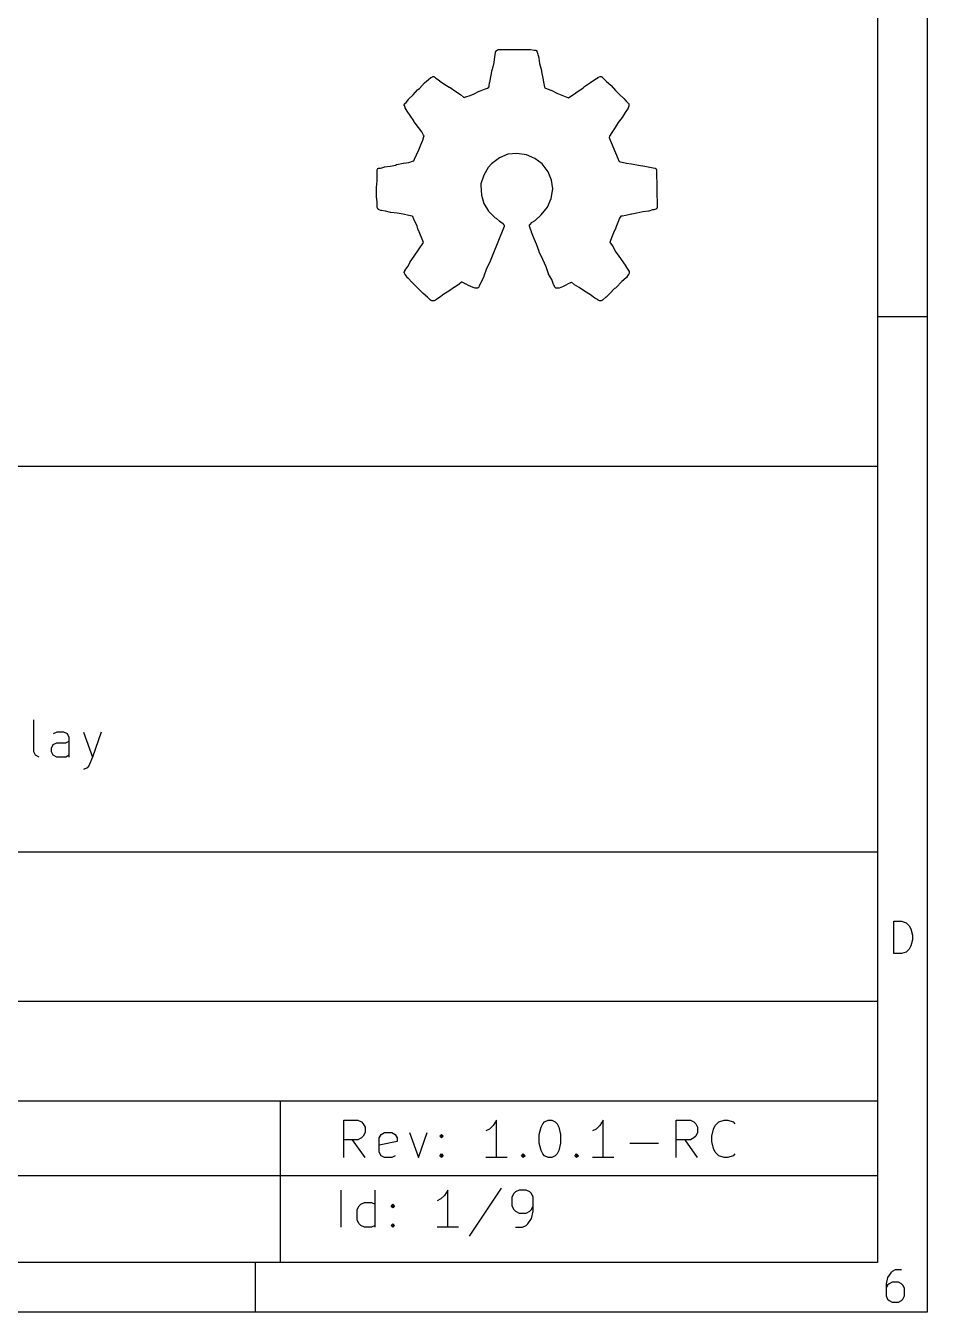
# Model space of a CAD drawing. Header units: millimetres. Extents: x 10 to 287, y -200 to -10.
# Drawn here: x 250.8 to 287, y -200 to -148.3 of the extents above; entities that cross this region are included whole.
import ezdxf

# ---------------------------------------------------------------- set-up
doc = ezdxf.new("R2010")
doc.units = ezdxf.units.MM
doc.layers.add('RED', color=14, linetype='CONTINUOUS')

msp = doc.modelspace()

# ---------------------------------------------------------------- linework, layer by layer
at = {"layer": 'RED', "linetype": 'CONTINUOUS'}
for p, q in [((287.0022, -10), (287.0022, -200.0072)), ((285.0022, -12), (285.0022, -198.0072)), ((269.622, -149.5427), (269.6474, -149.3903)), ((269.6474, -149.3903), (269.6489, -149.3846)), ((269.6489, -149.3846), (269.6491, -149.3827)), ((269.6491, -149.3827), (269.6505, -149.3788)), ((269.6505, -149.3788), (269.6514, -149.3758)), ((269.6514, -149.3758), (269.6521, -149.3745)), ((269.6521, -149.3745), (269.6544, -149.3687)), ((269.6544, -149.3687), (269.6798, -149.3179)), ((269.6798, -149.3179), (269.6813, -149.3154)), ((269.6813, -149.3154), (269.6818, -149.3142)), ((269.6818, -149.3142), (269.6832, -149.3125)), ((269.6832, -149.3125), (269.6879, -149.3053)), ((269.6879, -149.3053), (269.6948, -149.2992)), ((269.6948, -149.2992), (269.7013, -149.2918)), ((269.7013, -149.2918), (269.7087, -149.287)), ((269.7087, -149.287), (269.7102, -149.2858)), ((269.7102, -149.2858), (269.7113, -149.2854)), ((269.7113, -149.2854), (269.7139, -149.2838)), ((269.7139, -149.2838), (269.7647, -149.2584)), ((269.7647, -149.2584), (269.7787, -149.2531)), ((269.7787, -149.2531), (269.7814, -149.2529)), ((269.7814, -149.2529), (269.7839, -149.2519)), ((269.7839, -149.2519), (269.7988, -149.2504)), ((269.7988, -149.2504), (269.9258, -149.2504)), ((269.9258, -149.2504), (270.1036, -149.2504)), ((270.1036, -149.2504), (270.3576, -149.2504)), ((270.3576, -149.2504), (270.5862, -149.2504)), ((270.5862, -149.2504), (270.8402, -149.2504)), ((270.8402, -149.2504), (271.0434, -149.2504)), ((271.0434, -149.2504), (271.0494, -149.251)), ((271.0494, -149.251), (271.0559, -149.2514)), ((271.0559, -149.2514), (271.2023, -149.2758)), ((271.2023, -149.2758), (271.2466, -149.2758)), ((271.2466, -149.2758), (271.2615, -149.2773)), ((271.2615, -149.2773), (271.2639, -149.2783)), ((271.2639, -149.2783), (271.2667, -149.2785)), ((271.2667, -149.2785), (271.2773, -149.2838)), ((271.2773, -149.2838), (271.2889, -149.2886)), ((271.2889, -149.2886), (271.2908, -149.2905)), ((271.2908, -149.2905), (271.2934, -149.2918)), ((271.2934, -149.2918), (271.3018, -149.3015)), ((271.3018, -149.3015), (271.31, -149.3097)), ((271.31, -149.3097), (271.3109, -149.3121)), ((271.3109, -149.3121), (271.3128, -149.3142)), ((271.3128, -149.3142), (271.3189, -149.3279)), ((271.3189, -149.3279), (271.3443, -149.4041)), ((271.3443, -149.4041), (271.3446, -149.4057)), ((271.3446, -149.4057), (271.3453, -149.4073)), ((271.3453, -149.4073), (271.3961, -149.5851)), ((269.5484, -150.0124), (269.5964, -149.772)), ((269.5964, -149.772), (269.6215, -149.5468)), ((269.6215, -149.5468), (269.6218, -149.5451)), ((269.6218, -149.5451), (269.622, -149.5427)), ((271.3961, -149.5851), (271.3973, -149.592)), ((271.3973, -149.592), (271.3985, -149.5976)), ((271.3985, -149.5976), (271.4232, -149.8202)), ((271.4232, -149.8202), (271.4979, -150.0939)), ((266.8036, -150.5889), (266.956, -150.4618)), ((266.956, -150.4618), (266.9578, -150.4605)), ((266.9578, -150.4605), (266.9591, -150.4594)), ((266.9591, -150.4594), (267.0607, -150.3832)), ((267.0607, -150.3832), (267.0656, -150.3802)), ((267.0656, -150.3802), (267.0723, -150.376)), ((267.0723, -150.376), (267.1231, -150.3506)), ((267.1231, -150.3506), (267.1371, -150.3453)), ((267.1371, -150.3453), (267.1398, -150.3451)), ((267.1398, -150.3451), (267.1423, -150.3441)), ((267.1423, -150.3441), (267.1572, -150.3426)), ((267.1572, -150.3426), (267.1646, -150.3433)), ((267.1646, -150.3433), (267.1667, -150.3432)), ((267.1667, -150.3432), (267.1682, -150.3437)), ((267.1682, -150.3437), (267.1721, -150.3441)), ((267.1721, -150.3441), (267.1832, -150.3486)), ((267.1832, -150.3486), (267.195, -150.3526)), ((267.195, -150.3526), (267.197, -150.3543)), ((267.197, -150.3543), (267.1995, -150.3554)), ((267.1995, -150.3554), (267.2111, -150.3649)), ((267.2111, -150.3649), (267.2566, -150.4104)), ((267.2566, -150.4104), (267.4027, -150.5078)), ((269.4196, -150.5801), (269.4701, -150.3526)), ((269.4701, -150.3526), (269.5206, -150.0749)), ((269.5206, -150.0749), (269.5219, -150.0702)), ((269.5219, -150.0702), (269.5221, -150.0685)), ((269.5221, -150.0685), (269.5237, -150.064)), ((269.5237, -150.064), (269.5248, -150.0606)), ((269.5248, -150.0606), (269.5255, -150.0594)), ((269.5255, -150.0594), (269.5274, -150.0545)), ((269.5274, -150.0545), (269.5484, -150.0124)), ((271.4979, -150.0939), (271.4985, -150.0977)), ((271.4985, -150.0977), (271.4991, -150.0991)), ((271.4991, -150.0991), (271.4995, -150.1038)), ((271.4995, -150.1038), (271.5004, -150.1087)), ((271.5004, -150.1087), (271.5002, -150.1101)), ((271.5002, -150.1101), (271.5006, -150.114)), ((271.5006, -150.114), (271.5006, -150.1573)), ((271.5006, -150.1573), (271.5495, -150.4022)), ((271.5495, -150.4022), (271.5496, -150.4023)), ((271.5496, -150.4023), (271.6004, -150.6309)), ((273.4649, -150.584), (273.6407, -150.4584)), ((273.6407, -150.4584), (273.6434, -150.4568)), ((273.6434, -150.4568), (273.6458, -150.4551)), ((273.6458, -150.4551), (273.7728, -150.3789)), ((273.7728, -150.3789), (273.7735, -150.3785)), ((273.7735, -150.3785), (273.7742, -150.378)), ((273.7742, -150.378), (273.7823, -150.3743)), ((273.7823, -150.3743), (273.7863, -150.3725)), ((273.7863, -150.3725), (273.7866, -150.3724)), ((273.7866, -150.3724), (273.7879, -150.3719)), ((273.7879, -150.3719), (273.8641, -150.3465)), ((273.8641, -150.3465), (273.8715, -150.3448)), ((273.8715, -150.3448), (273.8733, -150.3441)), ((273.8733, -150.3441), (273.8758, -150.3438)), ((273.8758, -150.3438), (273.8787, -150.3432)), ((273.8787, -150.3432), (273.8807, -150.3433)), ((273.8807, -150.3433), (273.8882, -150.3426)), ((273.8882, -150.3426), (273.9031, -150.3441)), ((273.9031, -150.3441), (273.9055, -150.3451)), ((273.9055, -150.3451), (273.9083, -150.3453)), ((273.9083, -150.3453), (273.919, -150.3506)), ((273.919, -150.3506), (273.9305, -150.3554)), ((273.9305, -150.3554), (273.9336, -150.3579)), ((273.9336, -150.3579), (273.9349, -150.3586)), ((273.9349, -150.3586), (273.9361, -150.3599)), ((273.9361, -150.3599), (273.9421, -150.3649)), ((273.9421, -150.3649), (273.9929, -150.4157)), ((273.9929, -150.4157), (274.1177, -150.5405)), ((266.3396, -151.0779), (266.5156, -150.8766)), ((266.5156, -150.8766), (266.5185, -150.8738)), ((266.5185, -150.8738), (266.5192, -150.8729)), ((266.5192, -150.8729), (266.5227, -150.8699)), ((266.5227, -150.8699), (266.5266, -150.8664)), ((266.5266, -150.8664), (266.5277, -150.8658)), ((266.5277, -150.8658), (266.5307, -150.8634)), ((266.5307, -150.8634), (266.5987, -150.818)), ((266.5987, -150.818), (266.7955, -150.5967)), ((266.7955, -150.5967), (266.8008, -150.5918)), ((266.8008, -150.5918), (266.8036, -150.5889)), ((267.4027, -150.5078), (267.4037, -150.5086)), ((267.4037, -150.5086), (267.4047, -150.5092)), ((267.4047, -150.5092), (267.5811, -150.6352)), ((267.5811, -150.6352), (267.7898, -150.7744)), ((267.7898, -150.7744), (267.7922, -150.7744)), ((267.7922, -150.7744), (267.8071, -150.7759)), ((267.8071, -150.7759), (267.814, -150.7787)), ((267.814, -150.7787), (267.8212, -150.7802)), ((267.8212, -150.7802), (267.8345, -150.7872)), ((267.8345, -150.7872), (268.063, -150.9396)), ((268.063, -150.9396), (268.0638, -150.9402)), ((268.0638, -150.9402), (268.0651, -150.941)), ((268.0651, -150.941), (268.2429, -151.068)), ((268.8006, -151.0358), (269.0027, -150.9348)), ((269.0027, -150.9348), (269.007, -150.9331)), ((269.007, -150.9331), (269.01, -150.9317)), ((269.01, -150.9317), (269.2132, -150.8555)), ((269.2132, -150.8555), (269.3314, -150.8081)), ((269.3314, -150.8081), (269.3791, -150.7762)), ((269.3791, -150.7762), (269.3943, -150.7307)), ((269.3943, -150.7307), (269.4188, -150.5841)), ((269.4188, -150.5841), (269.4193, -150.582)), ((269.4193, -150.582), (269.4196, -150.5801)), ((271.6004, -150.6309), (271.6006, -150.6328)), ((271.6006, -150.6328), (271.6012, -150.6349)), ((271.6012, -150.6349), (271.6247, -150.7759)), ((271.6247, -150.7759), (271.6321, -150.7907)), ((271.6321, -150.7907), (271.7321, -150.8307)), ((271.7321, -150.8307), (271.7329, -150.8311)), ((271.7329, -150.8311), (271.7338, -150.8314)), ((271.7338, -150.8314), (271.9116, -150.9075)), ((271.9116, -150.9075), (271.9135, -150.9085)), ((271.9135, -150.9085), (271.9157, -150.9094)), ((271.9157, -150.9094), (272.1161, -151.0097)), ((272.5835, -151.1965), (273.1789, -150.7916)), ((273.1789, -150.7916), (273.2247, -150.7459)), ((273.2247, -150.7459), (273.2299, -150.7416)), ((273.2299, -150.7416), (273.2363, -150.7364)), ((273.2363, -150.7364), (273.4649, -150.584)), ((274.1177, -150.5405), (274.2934, -150.6912)), ((274.2934, -150.6912), (274.2968, -150.6948)), ((274.2968, -150.6948), (274.3011, -150.6988)), ((274.3011, -150.6988), (274.4768, -150.8996)), ((274.4768, -150.8996), (274.6279, -151.0507)), ((265.9894, -151.4951), (265.9903, -151.4824)), ((265.9903, -151.499), (265.9894, -151.4951)), ((265.9903, -151.4707), (265.9913, -151.4682)), ((265.9903, -151.4824), (265.9903, -151.4707)), ((265.9903, -151.5005), (265.9903, -151.499)), ((265.991, -151.5022), (265.9903, -151.5005)), ((265.9913, -151.4682), (265.9915, -151.4655)), ((265.9915, -151.4655), (265.9969, -151.4544)), ((265.9969, -151.4544), (266.0016, -151.4433)), ((266.0016, -151.4433), (266.004, -151.4403)), ((266.004, -151.4403), (266.0048, -151.4388)), ((266.0048, -151.4388), (266.0064, -151.4373)), ((266.0064, -151.4373), (266.0111, -151.4317)), ((266.0111, -151.4317), (266.0591, -151.3837)), ((266.0591, -151.3837), (266.1579, -151.2602)), ((266.1579, -151.2602), (266.161, -151.257)), ((266.161, -151.257), (266.1635, -151.2539)), ((266.1635, -151.2539), (266.3396, -151.0779)), ((268.2429, -151.068), (268.2444, -151.0693)), ((268.2444, -151.0693), (268.2462, -151.0705)), ((268.2462, -151.0705), (268.3667, -151.1669)), ((268.3667, -151.1669), (268.3924, -151.1797)), ((268.3924, -151.1797), (268.4539, -151.1593)), ((268.4539, -151.1593), (268.4555, -151.1589)), ((268.4555, -151.1589), (268.4571, -151.1583)), ((268.4571, -151.1583), (268.6306, -151.1087)), ((268.6306, -151.1087), (268.8006, -151.0358)), ((272.1161, -151.0097), (272.5835, -151.1965)), ((274.6279, -151.0507), (274.8051, -151.228)), ((274.8051, -151.228), (274.8057, -151.2285)), ((274.8057, -151.2285), (274.9073, -151.3301)), ((274.9073, -151.3301), (274.9835, -151.4063)), ((274.9835, -151.4063), (274.993, -151.4179)), ((274.993, -151.4179), (275.0044, -151.4453)), ((275.0044, -151.4453), (275.0044, -151.4462)), ((275.0044, -151.4462), (275.0058, -151.4602)), ((275.0058, -151.4602), (275.0058, -151.5106)), ((265.9927, -151.5097), (265.991, -151.5022)), ((266.0181, -151.5859), (265.9927, -151.5097)), ((266.0186, -151.5871), (266.0181, -151.5859)), ((266.0187, -151.5875), (266.0186, -151.5871)), ((266.0208, -151.5921), (266.0187, -151.5875)), ((266.0242, -151.5995), (266.0208, -151.5921)), ((266.0245, -151.5998), (266.0242, -151.5995)), ((266.0251, -151.601), (266.0245, -151.5998)), ((266.1013, -151.728), (266.0251, -151.601)), ((266.103, -151.7303), (266.1013, -151.728)), ((266.1046, -151.7331), (266.103, -151.7303)), ((266.2302, -151.9089), (266.1046, -151.7331)), ((266.3698, -152.1182), (266.2302, -151.9089)), ((274.7366, -151.9885), (274.5859, -152.1894)), ((274.7383, -151.9855), (274.7366, -151.9885)), ((274.7402, -151.9832), (274.7383, -151.9855)), ((274.8648, -151.7837), (274.7402, -151.9832)), ((274.9637, -151.6602), (274.8648, -151.7837)), ((274.969, -151.652), (274.9637, -151.6602)), ((274.9704, -151.6504), (274.969, -151.652)), ((274.9711, -151.6486), (274.9704, -151.6504)), ((274.9718, -151.6477), (274.9711, -151.6486)), ((274.9721, -151.6464), (274.9718, -151.6477)), ((274.9765, -151.6367), (274.9721, -151.6464)), ((275.0019, -151.5605), (274.9765, -151.6367)), ((275.0035, -151.553), (275.0019, -151.5605)), ((275.0043, -151.5513), (275.0035, -151.553)), ((275.0045, -151.5487), (275.0043, -151.5513)), ((275.0052, -151.5459), (275.0045, -151.5487)), ((275.0058, -151.5364), (275.005, -151.5438)), ((275.005, -151.5438), (275.0052, -151.5459)), ((275.0058, -151.5106), (275.0058, -151.511)), ((275.0058, -151.511), (275.0058, -151.5364)), ((266.3698, -152.1206), (266.3698, -152.1182)), ((266.3701, -152.1245), (266.3698, -152.1206)), ((266.37, -152.1261), (266.3701, -152.1245)), ((266.3705, -152.1281), (266.37, -152.1261)), ((266.3713, -152.1355), (266.3705, -152.1281)), ((266.3752, -152.145), (266.3713, -152.1355)), ((266.3779, -152.1547), (266.3752, -152.145)), ((266.3817, -152.1607), (266.3779, -152.1547)), ((266.3826, -152.1629), (266.3817, -152.1607)), ((266.3838, -152.1641), (266.3826, -152.1629)), ((266.3859, -152.1674), (266.3838, -152.1641)), ((266.5634, -152.3957), (266.3859, -152.1674)), ((266.6873, -152.5692), (266.5634, -152.3957)), ((274.4608, -152.3896), (274.3338, -152.5928)), ((274.5859, -152.1894), (274.4608, -152.3896)), ((266.6554, -153.0812), (266.7304, -152.9058)), ((266.7617, -152.6932), (266.6873, -152.5692)), ((266.7304, -152.9058), (266.7801, -152.7569)), ((266.7626, -152.6944), (266.7617, -152.6932)), ((266.7636, -152.6963), (266.7626, -152.6944)), ((266.7898, -152.7356), (266.7636, -152.6963)), ((266.7801, -152.7569), (266.7821, -152.7524)), ((266.7821, -152.7524), (266.7842, -152.7469)), ((266.7842, -152.7469), (266.7898, -152.7356)), ((274.2366, -152.7385), (274.2186, -152.7925)), ((274.2186, -152.7925), (274.2638, -152.9051)), ((274.3326, -152.5946), (274.2366, -152.7385)), ((274.2638, -152.9051), (274.2639, -152.9055)), ((274.2639, -152.9055), (274.3392, -153.0811)), ((274.333, -152.5937), (274.3326, -152.5946)), ((274.3338, -152.5928), (274.333, -152.5937)), ((266.4032, -153.6613), (266.4775, -153.4876)), ((266.4775, -153.4876), (266.4785, -153.4856)), ((266.4785, -153.4856), (266.4794, -153.4835)), ((266.4794, -153.4835), (266.5792, -153.2839)), ((266.5792, -153.2839), (266.654, -153.0845)), ((266.654, -153.0845), (266.6549, -153.0825)), ((266.6549, -153.0825), (266.6554, -153.0812)), ((270.147, -153.4657), (269.8124, -153.6091)), ((270.5076, -153.4416), (270.147, -153.4657)), ((270.8963, -153.4902), (270.5076, -153.4416)), ((271.2333, -153.6347), (270.8963, -153.4902)), ((274.3392, -153.0811), (274.4404, -153.3089)), ((274.4404, -153.3089), (274.4405, -153.3093)), ((274.4405, -153.3093), (274.441, -153.3102)), ((274.441, -153.3102), (274.6291, -153.7569)), ((264.8981, -154.0869), (264.9094, -154.0595)), ((264.9094, -154.0595), (264.9305, -154.0384)), ((264.9305, -154.0384), (264.9579, -154.0271)), ((264.9579, -154.0271), (264.9728, -154.0256)), ((264.9728, -154.0256), (265.0366, -154.0256)), ((265.0366, -154.0256), (265.1773, -153.9787)), ((265.1773, -153.9787), (265.178, -153.9785)), ((265.178, -153.9785), (265.1783, -153.9784)), ((265.1783, -153.9784), (265.1831, -153.9773)), ((265.1831, -153.9773), (265.1919, -153.9754)), ((265.1919, -153.9754), (265.1923, -153.9754)), ((265.1923, -153.9754), (265.193, -153.9753)), ((265.193, -153.9753), (265.4182, -153.9502)), ((265.4182, -153.9502), (265.6463, -153.9046)), ((265.6463, -153.9046), (265.6555, -153.8955)), ((265.6555, -153.8955), (265.6671, -153.8861)), ((265.6671, -153.8861), (265.6737, -153.8833)), ((265.6737, -153.8833), (265.6801, -153.8791)), ((265.6801, -153.8791), (265.6945, -153.8747)), ((265.6945, -153.8747), (265.9484, -153.8239)), ((265.9484, -153.8239), (265.9519, -153.8235)), ((265.9519, -153.8235), (265.955, -153.8229)), ((265.955, -153.8229), (266.1753, -153.7984)), ((266.1753, -153.7984), (266.3203, -153.7501)), ((266.3203, -153.7501), (266.3665, -153.7347)), ((266.3665, -153.7347), (266.4032, -153.6613)), ((269.3525, -153.9954), (269.1829, -154.3104)), ((269.4936, -153.8544), (269.3525, -153.9954)), ((269.8124, -153.6091), (269.4936, -153.8544)), ((271.5227, -153.8517), (271.2333, -153.6347)), ((271.7646, -154.1662), (271.5227, -153.8517)), ((274.6291, -153.7569), (274.9172, -153.8234)), ((274.9172, -153.8234), (275.1169, -153.8484)), ((275.1169, -153.8484), (275.1187, -153.8488)), ((275.1187, -153.8488), (275.121, -153.849)), ((275.121, -153.849), (275.4005, -153.8998)), ((275.4005, -153.8998), (275.4014, -153.9)), ((275.4014, -153.9), (275.4017, -153.9001)), ((275.4017, -153.9001), (275.6546, -153.9506)), ((275.6546, -153.9506), (275.6548, -153.9507)), ((275.6548, -153.9507), (276.0613, -154.0269)), ((276.0613, -154.0269), (276.0756, -154.0311)), ((276.0756, -154.0311), (276.0817, -154.035)), ((276.0817, -154.035), (276.0884, -154.0377)), ((276.0884, -154.0377), (276.0939, -154.043)), ((276.0939, -154.043), (276.1005, -154.0473)), ((276.1005, -154.0473), (276.1045, -154.0532)), ((276.1045, -154.0532), (276.1099, -154.0584)), ((276.1099, -154.0584), (276.1129, -154.0655)), ((276.1129, -154.0655), (276.1173, -154.0719)), ((276.1173, -154.0719), (276.1188, -154.0791)), ((276.1188, -154.0791), (276.1216, -154.0856)), ((276.1216, -154.0856), (276.1234, -154.1005)), ((264.8715, -154.8061), (264.8966, -154.53)), ((264.8966, -154.1018), (264.8981, -154.0869)), ((264.8966, -154.178), (264.8966, -154.1018)), ((264.8966, -154.305), (264.8966, -154.178)), ((264.8966, -154.53), (264.8966, -154.305)), ((269.1829, -154.3104), (269.0622, -154.6484)), ((271.909, -154.5031), (271.7646, -154.1662)), ((271.9568, -154.8616), (271.909, -154.5031)), ((276.1234, -154.1005), (276.1488, -155.5991)), ((264.8712, -154.813), (264.8715, -154.8095)), ((264.8712, -154.8638), (264.8712, -154.813)), ((264.8712, -155.1686), (264.8712, -154.8638)), ((264.8715, -154.8095), (264.8715, -154.8061)), ((269.0622, -154.6484), (269.0622, -154.7082)), ((269.0622, -154.7082), (269.0869, -155.1049)), ((269.0869, -155.1049), (269.1834, -155.4425)), ((271.8844, -155.248), (271.9568, -154.8616)), ((264.8716, -155.1732), (264.8712, -155.1686)), ((264.8718, -155.1781), (264.8716, -155.1732)), ((264.8966, -155.3765), (264.8718, -155.1781)), ((264.8966, -155.4988), (264.8966, -155.3765)), ((264.8966, -155.575), (264.8966, -155.4988)), ((264.8981, -155.5899), (264.8966, -155.575)), ((264.8991, -155.5923), (264.8981, -155.5899)), ((264.8993, -155.5951), (264.8991, -155.5923)), ((264.9046, -155.6091), (264.8993, -155.5951)), ((264.93, -155.6599), (264.9046, -155.6091)), ((269.1834, -155.4425), (269.3763, -155.7559)), ((271.4951, -155.9041), (271.7392, -155.5867)), ((271.7392, -155.5867), (271.8844, -155.248)), ((276.1409, -155.6309), (276.1367, -155.6416)), ((276.1461, -155.6205), (276.1409, -155.6309)), ((276.1463, -155.6169), (276.1461, -155.6205)), ((276.1475, -155.614), (276.1463, -155.6169)), ((276.1488, -155.5991), (276.1475, -155.614)), ((264.9339, -155.666), (264.93, -155.6599)), ((264.9348, -155.6681), (264.9339, -155.666)), ((264.9361, -155.6694), (264.9348, -155.6681)), ((264.9374, -155.6714), (264.9361, -155.6694)), ((264.938, -155.6726), (264.9374, -155.6714)), ((264.9477, -155.681), (264.938, -155.6726)), ((264.9559, -155.6892), (264.9477, -155.681)), ((264.9583, -155.6901), (264.9559, -155.6892)), ((264.9604, -155.692), (264.9583, -155.6901)), ((264.9741, -155.6981), (264.9604, -155.692)), ((265.0503, -155.7235), (264.9741, -155.6981)), ((265.0593, -155.7255), (265.0503, -155.7235)), ((265.0636, -155.7266), (265.0593, -155.7255)), ((265.0647, -155.7267), (265.0636, -155.7266)), ((265.0649, -155.7268), (265.0647, -155.7267)), ((265.2374, -155.7514), (265.0649, -155.7267)), ((265.0649, -155.7267), (265.0649, -155.7268)), ((265.437, -155.8013), (265.2374, -155.7514)), ((265.4424, -155.8021), (265.437, -155.8013)), ((265.4478, -155.8032), (265.4424, -155.8021)), ((265.698, -155.8282), (265.4478, -155.8032)), ((265.9468, -155.8779), (265.698, -155.8282)), ((265.9469, -155.878), (265.9468, -155.8779)), ((266.1755, -155.9288), (265.9469, -155.878)), ((266.1765, -155.9289), (266.1755, -155.9288)), ((266.1771, -155.9291), (266.1765, -155.9289)), ((266.2992, -155.9535), (266.1771, -155.9291)), ((266.3349, -155.9654), (266.2992, -155.9535)), ((266.3483, -156.0055), (266.3349, -155.9654)), ((266.3492, -156.0074), (266.3483, -156.0055)), ((266.3499, -156.0097), (266.3492, -156.0074)), ((266.4007, -156.1367), (266.3499, -156.0097)), ((266.4018, -156.1388), (266.4007, -156.1367)), ((266.4032, -156.1425), (266.4018, -156.1388)), ((266.5015, -156.339), (266.4032, -156.1425)), ((269.3763, -155.7559), (269.6407, -156.0203)), ((269.6407, -156.0203), (269.6805, -156.0402)), ((269.6805, -156.0402), (269.6919, -156.0475)), ((269.6919, -156.0475), (269.694, -156.0489)), ((269.694, -156.0489), (269.8192, -156.149)), ((269.8192, -156.149), (269.8191, -156.149)), ((269.8191, -156.149), (269.9207, -156.2252)), ((271.1312, -156.1955), (271.2518, -156.1231)), ((271.2518, -156.1231), (271.4951, -155.9041)), ((274.6427, -156.0397), (274.5691, -156.2115)), ((274.6846, -155.956), (274.6427, -156.0397)), ((274.7264, -155.956), (274.6846, -155.956)), ((274.7324, -155.9553), (274.7264, -155.956)), ((274.7389, -155.955), (274.7324, -155.9553)), ((274.8913, -155.9296), (274.7389, -155.955)), ((274.8933, -155.929), (274.8913, -155.9296)), ((274.8953, -155.9288), (274.8933, -155.929)), ((275.124, -155.878), (274.8953, -155.9288)), ((275.1251, -155.8776), (275.124, -155.878)), ((275.1259, -155.8775), (275.1251, -155.8776)), ((275.3275, -155.8271), (275.1259, -155.8775)), ((275.5763, -155.7773), (275.3275, -155.8271)), ((275.8016, -155.7523), (275.5763, -155.7773)), ((275.8022, -155.7521), (275.8016, -155.7523)), ((275.8027, -155.7522), (275.8022, -155.7521)), ((275.812, -155.7501), (275.8027, -155.7522)), ((275.8163, -155.7492), (275.812, -155.7501)), ((275.8165, -155.749), (275.8163, -155.7492)), ((275.8173, -155.7489), (275.8165, -155.749)), ((275.958, -155.702), (275.8173, -155.7489)), ((275.9964, -155.702), (275.958, -155.702)), ((276.0038, -155.7012), (275.9964, -155.702)), ((276.0059, -155.7014), (276.0038, -155.7012)), ((276.0087, -155.7007), (276.0059, -155.7014)), ((276.0113, -155.7005), (276.0087, -155.7007)), ((276.013, -155.6997), (276.0113, -155.7005)), ((276.0205, -155.6981), (276.013, -155.6997)), ((276.0967, -155.6727), (276.0205, -155.6981)), ((276.1103, -155.6666), (276.0967, -155.6727)), ((276.1127, -155.6645), (276.1103, -155.6666)), ((276.116, -155.6631), (276.1127, -155.6645)), ((276.124, -155.6547), (276.116, -155.6631)), ((276.1328, -155.6472), (276.124, -155.6547)), ((276.1343, -155.6439), (276.1328, -155.6472)), ((276.1367, -155.6416), (276.1343, -155.6439)), ((266.5505, -156.5103), (266.5015, -156.339)), ((266.5524, -156.5152), (266.5505, -156.5103)), ((266.5538, -156.5194), (266.5524, -156.5152)), ((266.7657, -157.0139), (266.5538, -156.5194)), ((269.9965, -156.3655), (269.5145, -157.5576)), ((269.9207, -156.2252), (269.9239, -156.2282)), ((269.9239, -156.2282), (269.9289, -156.2323)), ((269.9289, -156.2323), (269.9797, -156.2831)), ((269.9797, -156.2831), (269.9875, -156.2927)), ((269.9875, -156.2927), (269.9888, -156.294)), ((269.9888, -156.294), (270.0004, -156.3215)), ((270.0007, -156.3511), (269.9965, -156.3655)), ((270.0004, -156.3215), (270.0004, -156.3218)), ((270.0004, -156.3218), (270.0005, -156.3221)), ((270.0005, -156.3221), (270.0005, -156.3276)), ((270.0005, -156.3276), (270.0007, -156.3511)), ((271.0186, -156.3465), (271.0195, -156.3338)), ((271.0195, -156.3504), (271.0186, -156.3465)), ((271.0195, -156.3221), (271.0205, -156.3196)), ((271.0195, -156.3338), (271.0195, -156.3221)), ((271.0195, -156.3519), (271.0195, -156.3504)), ((271.0202, -156.3536), (271.0195, -156.3519)), ((271.0219, -156.3611), (271.0202, -156.3536)), ((271.0205, -156.3196), (271.0207, -156.3169)), ((271.0207, -156.3169), (271.0261, -156.3058)), ((271.0473, -156.4373), (271.0219, -156.3611)), ((271.0261, -156.3058), (271.0308, -156.2947)), ((271.0308, -156.2947), (271.0334, -156.2915)), ((271.0334, -156.2915), (271.034, -156.2902)), ((271.034, -156.2902), (271.0356, -156.2887)), ((271.0356, -156.2887), (271.0403, -156.2831)), ((271.0403, -156.2831), (271.1165, -156.2069)), ((271.0981, -156.5897), (271.0473, -156.4373)), ((271.0987, -156.591), (271.0981, -156.5897)), ((271.0991, -156.5924), (271.0987, -156.591)), ((271.1752, -156.7955), (271.0991, -156.5924)), ((271.1165, -156.2069), (271.1186, -156.2051)), ((271.1186, -156.2051), (271.1192, -156.2044)), ((271.1192, -156.2044), (271.1229, -156.2016)), ((271.1229, -156.2016), (271.1281, -156.1974)), ((271.1281, -156.1974), (271.1293, -156.1968)), ((271.1293, -156.1968), (271.1312, -156.1955)), ((274.3896, -156.6222), (274.316, -156.8183)), ((274.4898, -156.4219), (274.3896, -156.6222)), ((274.4914, -156.4175), (274.4898, -156.4219)), ((274.4929, -156.4146), (274.4914, -156.4175)), ((274.5691, -156.2115), (274.4929, -156.4146)), ((266.3834, -157.5635), (266.7657, -157.0139)), ((271.1763, -156.7978), (271.1752, -156.7955)), ((271.1772, -156.8003), (271.1763, -156.7978)), ((271.3025, -157.0761), (271.1772, -156.8003)), ((271.4029, -157.3771), (271.3025, -157.0761)), ((274.2653, -156.9707), (274.2499, -157.0169)), ((274.2499, -157.0169), (274.2577, -157.0325)), ((274.2577, -157.0325), (274.3541, -157.153)), ((274.3161, -156.8183), (274.2653, -156.9707)), ((274.316, -156.8183), (274.3161, -156.8183)), ((274.3541, -157.153), (274.3545, -157.1536)), ((274.3545, -157.1536), (274.3548, -157.1539)), ((274.3548, -157.1539), (274.3628, -157.1665)), ((274.3628, -157.1665), (274.4614, -157.3637)), ((266.2302, -157.7933), (266.3826, -157.5648)), ((266.3826, -157.5648), (266.3828, -157.5644)), ((266.3828, -157.5644), (266.3834, -157.5635)), ((269.5145, -157.5576), (269.4383, -157.7608)), ((271.4049, -157.3818), (271.4029, -157.3771)), ((271.407, -157.3871), (271.4049, -157.3818)), ((271.5581, -157.6891), (271.407, -157.3871)), ((271.6835, -157.99), (271.5581, -157.6891)), ((274.4614, -157.3637), (274.6096, -157.5613)), ((274.6096, -157.5613), (274.6106, -157.5631)), ((274.6106, -157.5631), (274.612, -157.5647)), ((274.612, -157.5647), (274.764, -157.7927)), ((265.9894, -158.2071), (265.9903, -158.2043)), ((265.9901, -158.2165), (265.9894, -158.2071)), ((265.9894, -158.2261), (265.9901, -158.2165)), ((265.9903, -158.2017), (265.9913, -158.1992)), ((265.9903, -158.2043), (265.9903, -158.2017)), ((265.9913, -158.1992), (265.9915, -158.1965)), ((265.9915, -158.1965), (265.9968, -158.1825)), ((265.9968, -158.1825), (266.0222, -158.1317)), ((266.0222, -158.1317), (266.0248, -158.1275)), ((266.0248, -158.1275), (266.027, -158.1235)), ((266.027, -158.1235), (266.127, -157.9735)), ((266.127, -157.9735), (266.2274, -157.7978)), ((266.2274, -157.7978), (266.229, -157.7954)), ((266.229, -157.7954), (266.2302, -157.7933)), ((269.285, -158.0935), (269.1846, -158.3696)), ((269.4362, -157.7659), (269.285, -158.0935)), ((269.4371, -157.763), (269.4362, -157.7659)), ((269.4383, -157.7608), (269.4371, -157.763)), ((271.7846, -158.268), (271.6835, -157.99)), ((274.764, -157.7927), (274.89, -157.9691)), ((274.89, -157.9691), (274.8915, -157.9718)), ((274.8915, -157.9718), (274.8933, -157.9742)), ((274.8933, -157.9742), (274.9676, -158.0981)), ((274.9676, -158.0981), (275.0184, -158.1743)), ((275.0184, -158.1743), (275.0201, -158.1775)), ((275.0201, -158.1775), (275.0212, -158.1788)), ((275.0212, -158.1788), (275.0219, -158.181)), ((275.0219, -158.181), (275.0254, -158.1876)), ((275.0254, -158.1876), (275.0272, -158.1968)), ((275.0272, -158.1968), (275.0306, -158.2071)), ((275.0312, -158.2166), (275.0293, -158.2261)), ((275.0306, -158.2071), (275.0302, -158.2118)), ((275.0302, -158.2118), (275.0312, -158.2166)), ((265.9903, -158.2288), (265.9894, -158.2261)), ((265.9903, -158.2315), (265.9903, -158.2288)), ((265.9913, -158.2339), (265.9903, -158.2315)), ((265.9915, -158.2367), (265.9913, -158.2339)), ((265.9968, -158.2507), (265.9915, -158.2367)), ((266.0222, -158.3015), (265.9968, -158.2507)), ((266.0294, -158.3126), (266.0222, -158.3015)), ((266.0309, -158.315), (266.0294, -158.3126)), ((266.1325, -158.442), (266.0309, -158.315)), ((266.1351, -158.4447), (266.1325, -158.442)), ((266.1381, -158.4483), (266.1351, -158.4447)), ((266.2905, -158.6007), (266.1381, -158.4483)), ((266.4937, -158.8039), (266.2905, -158.6007)), ((268.1921, -158.685), (268.0143, -158.812)), ((268.1926, -158.6845), (268.1921, -158.685)), ((268.1935, -158.684), (268.1926, -158.6845)), ((268.2895, -158.612), (268.1935, -158.684)), ((268.3061, -158.6037), (268.2895, -158.612)), ((268.3445, -158.6165), (268.3061, -158.6037)), ((268.4642, -158.6883), (268.3445, -158.6165)), ((268.4663, -158.6892), (268.4642, -158.6883)), ((268.4693, -158.6912), (268.4663, -158.6892)), ((268.5709, -158.742), (268.4693, -158.6912)), ((269.0796, -158.6063), (269.0035, -158.7585)), ((269.0804, -158.6041), (269.0796, -158.6063)), ((269.081, -158.6031), (269.0804, -158.6041)), ((269.1826, -158.3745), (269.081, -158.6031)), ((269.1833, -158.3721), (269.1826, -158.3745)), ((269.1846, -158.3696), (269.1833, -158.3721)), ((271.787, -158.2731), (271.7846, -158.268)), ((271.7896, -158.279), (271.787, -158.2731)), ((271.9138, -158.5026), (271.7896, -158.279)), ((271.988, -158.7005), (271.9138, -158.5026)), ((271.9896, -158.7038), (271.988, -158.7005)), ((271.9912, -158.7079), (271.9896, -158.7038)), ((272.042, -158.8095), (271.9912, -158.7079)), ((272.6015, -158.6658), (272.4491, -158.742)), ((272.7031, -158.615), (272.6015, -158.6658)), ((272.706, -158.613), (272.7031, -158.615)), ((272.8246, -158.7079), (272.706, -158.613)), ((272.829, -158.7107), (272.8246, -158.7079)), ((272.8344, -158.7146), (272.829, -158.7107)), ((273.0101, -158.815), (272.8344, -158.7146)), ((274.7289, -158.5761), (274.5036, -158.8264)), ((274.903, -158.4268), (274.7289, -158.5761)), ((274.9038, -158.4259), (274.903, -158.4268)), ((274.9042, -158.4257), (274.9038, -158.4259)), ((274.9105, -158.4189), (274.9042, -158.4257)), ((274.9133, -158.416), (274.9105, -158.4189)), ((274.9134, -158.4157), (274.9133, -158.416)), ((274.9144, -158.4147), (274.9134, -158.4157)), ((274.9906, -158.3131), (274.9144, -158.4147)), ((274.9942, -158.3071), (274.9906, -158.3131)), ((274.9978, -158.3015), (274.9942, -158.3071)), ((275.0232, -158.2507), (274.9978, -158.3015)), ((275.0245, -158.2471), (275.0232, -158.2507)), ((275.0254, -158.2459), (275.0245, -158.2471)), ((275.0258, -158.2437), (275.0254, -158.2459)), ((275.0285, -158.2367), (275.0258, -158.2437)), ((275.0293, -158.2261), (275.0285, -158.2367)), ((266.5191, -158.8293), (266.4937, -158.8039)), ((266.7477, -159.0579), (266.5191, -158.8293)), ((266.75, -159.0597), (266.7477, -159.0579)), ((266.752, -159.0619), (266.75, -159.0597)), ((266.9277, -159.2125), (266.752, -159.0619)), ((267.0271, -159.3119), (266.9277, -159.2125)), ((267.4027, -159.2198), (267.2503, -159.3214)), ((267.4037, -159.2189), (267.4027, -159.2198)), ((267.4047, -159.2184), (267.4037, -159.2189)), ((267.5806, -159.0927), (267.4047, -159.2184)), ((267.7818, -158.967), (267.5806, -159.0927)), ((267.7826, -158.9663), (267.7818, -158.967)), ((267.7837, -158.9658), (267.7826, -158.9663)), ((268.0122, -158.8134), (267.7837, -158.9658)), ((268.013, -158.8127), (268.0122, -158.8134)), ((268.0143, -158.812), (268.013, -158.8127)), ((268.5735, -158.743), (268.5709, -158.742)), ((268.575, -158.7438), (268.5735, -158.743)), ((268.7527, -158.82), (268.575, -158.7438)), ((268.7555, -158.8208), (268.7527, -158.82)), ((268.7587, -158.8223), (268.7555, -158.8208)), ((268.8349, -158.8477), (268.7587, -158.8223)), ((268.8423, -158.8493), (268.8349, -158.8477)), ((268.8441, -158.8501), (268.8423, -158.8493)), ((268.8466, -158.8503), (268.8441, -158.8501)), ((268.8495, -158.851), (268.8466, -158.8503)), ((268.8515, -158.8508), (268.8495, -158.851)), ((268.859, -158.8516), (268.8515, -158.8508)), ((268.9098, -158.8516), (268.859, -158.8516)), ((268.9172, -158.8508), (268.9098, -158.8516)), ((268.9193, -158.851), (268.9172, -158.8508)), ((268.9208, -158.8504), (268.9193, -158.851)), ((268.9247, -158.8501), (268.9208, -158.8504)), ((268.9358, -158.8455), (268.9247, -158.8501)), ((268.9476, -158.8416), (268.9358, -158.8455)), ((268.9496, -158.8398), (268.9476, -158.8416)), ((268.9521, -158.8388), (268.9496, -158.8398)), ((268.9607, -158.8301), (268.9521, -158.8388)), ((268.97, -158.8221), (268.9607, -158.8301)), ((268.972, -158.8188), (268.97, -158.8221)), ((268.9732, -158.8177), (268.972, -158.8188)), ((268.9739, -158.8158), (268.9732, -158.8177)), ((268.978, -158.8095), (268.9739, -158.8158)), ((269.0034, -158.7587), (268.978, -158.8095)), ((269.0035, -158.7585), (269.0034, -158.7587)), ((272.0459, -158.8156), (272.042, -158.8095)), ((272.0468, -158.8177), (272.0459, -158.8156)), ((272.0481, -158.819), (272.0468, -158.8177)), ((272.0501, -158.8221), (272.0481, -158.819)), ((272.0588, -158.8297), (272.0501, -158.8221)), ((272.0679, -158.8388), (272.0588, -158.8297)), ((272.0703, -158.8398), (272.0679, -158.8388)), ((272.0724, -158.8416), (272.0703, -158.8398)), ((272.0841, -158.8455), (272.0724, -158.8416)), ((272.0953, -158.8501), (272.0841, -158.8455)), ((272.0991, -158.8504), (272.0953, -158.8501)), ((272.1007, -158.851), (272.0991, -158.8504)), ((272.1027, -158.8508), (272.1007, -158.851)), ((272.1102, -158.8516), (272.1027, -158.8508)), ((272.1864, -158.8516), (272.1102, -158.8516)), ((272.1994, -158.8502), (272.1864, -158.8516)), ((272.2003, -158.8503), (272.1994, -158.8502)), ((272.2008, -158.8501), (272.2003, -158.8503)), ((272.2013, -158.8501), (272.2008, -158.8501)), ((272.202, -158.8497), (272.2013, -158.8501)), ((272.2147, -158.8461), (272.202, -158.8497)), ((272.3417, -158.7953), (272.2147, -158.8461)), ((272.3438, -158.7941), (272.3417, -158.7953)), ((272.3475, -158.7928), (272.3438, -158.7941)), ((272.4491, -158.742), (272.3475, -158.7928)), ((273.2363, -158.9658), (273.0101, -158.815)), ((273.4643, -159.1178), (273.2363, -158.9658)), ((273.6407, -159.2438), (273.4643, -159.1178)), ((273.6434, -159.2453), (273.6407, -159.2438)), ((273.6458, -159.2471), (273.6434, -159.2453)), ((273.7728, -159.3233), (273.6458, -159.2471)), ((274.0882, -159.2159), (273.9612, -159.3175)), ((274.0911, -159.2131), (274.0882, -159.2159)), ((274.0945, -159.2103), (274.0911, -159.2131)), ((274.2469, -159.0579), (274.0945, -159.2103)), ((274.4413, -158.8635), (274.2469, -159.0579)), ((274.4811, -158.8436), (274.4413, -158.8635)), ((274.4914, -158.8369), (274.4811, -158.8436)), ((274.4926, -158.8364), (274.4914, -158.8369)), ((274.4935, -158.8356), (274.4926, -158.8364)), ((274.4937, -158.8355), (274.4935, -158.8356)), ((274.4941, -158.835), (274.4937, -158.8355)), ((274.5036, -158.8264), (274.4941, -158.835)), ((267.033, -159.3167), (267.0271, -159.3119)), ((267.0343, -159.3182), (267.033, -159.3167)), ((267.0364, -159.3195), (267.0343, -159.3182)), ((267.0387, -159.3214), (267.0364, -159.3195)), ((267.0405, -159.3221), (267.0387, -159.3214)), ((267.0469, -159.3262), (267.0405, -159.3221)), ((267.0977, -159.3516), (267.0469, -159.3262)), ((267.1117, -159.3569), (267.0977, -159.3516)), ((267.1144, -159.357), (267.1117, -159.3569)), ((267.1169, -159.3581), (267.1144, -159.357)), ((267.1318, -159.3596), (267.1169, -159.3581)), ((267.1572, -159.3596), (267.1318, -159.3596)), ((267.1721, -159.3581), (267.1572, -159.3596)), ((267.1745, -159.357), (267.1721, -159.3581)), ((267.1773, -159.3569), (267.1745, -159.357)), ((267.1913, -159.3516), (267.1773, -159.3569)), ((267.2421, -159.3262), (267.1913, -159.3516)), ((267.2462, -159.3235), (267.2421, -159.3262)), ((267.2503, -159.3214), (267.2462, -159.3235)), ((273.7749, -159.3242), (273.7728, -159.3233)), ((273.7779, -159.3262), (273.7749, -159.3242)), ((273.8287, -159.3516), (273.7779, -159.3262)), ((273.8427, -159.3569), (273.8287, -159.3516)), ((273.8481, -159.3572), (273.8427, -159.3569)), ((273.8533, -159.359), (273.8481, -159.3572)), ((273.8628, -159.3583), (273.8533, -159.359)), ((273.8723, -159.359), (273.8628, -159.3583)), ((273.8774, -159.3572), (273.8723, -159.359)), ((273.8829, -159.3569), (273.8774, -159.3572)), ((273.8969, -159.3516), (273.8829, -159.3569)), ((273.9477, -159.3262), (273.8969, -159.3516)), ((273.9603, -159.3181), (273.9477, -159.3262)), ((273.9612, -159.3175), (273.9603, -159.318)), ((273.9603, -159.318), (273.9603, -159.3181)), ((287.0022, -160), (285.0022, -160)), ((177.0022, -166.0072), (285.0022, -166.0072)), ((285.0022, -166.0072), (285.0022, -198.0072)), ((251.0995, -177.479), (251.0995, -176.1933)), ((252.0281, -176.6933), (251.8852, -176.7647)), ((252.3138, -176.6933), (252.0281, -176.6933)), ((252.4566, -176.7647), (252.3138, -176.6933)), ((252.5281, -176.9076), (252.4566, -176.7647)), ((253.0994, -176.6933), (253.4566, -177.6933)), ((253.8137, -176.6933), (253.4566, -177.6933)), ((251.8138, -177.3361), (251.8852, -177.1933)), ((251.8138, -177.479), (251.8138, -177.3361)), ((251.8852, -177.1933), (252.0281, -177.1219)), ((252.0281, -177.1219), (252.3852, -177.1219)), ((252.3852, -177.1219), (252.5281, -177.0504)), ((252.5281, -177.6933), (252.5281, -176.9076)), ((251.1709, -177.6219), (251.0995, -177.479)), ((251.3138, -177.6933), (251.1709, -177.6219)), ((251.8852, -177.6219), (251.8138, -177.479)), ((252.0281, -177.6933), (251.8852, -177.6219)), ((252.3852, -177.6933), (252.0281, -177.6933)), ((252.5281, -177.6219), (252.3852, -177.6933)), ((253.4566, -177.6933), (253.3137, -178.0504)), ((253.2423, -178.1219), (253.0994, -178.1933)), ((253.3137, -178.0504), (253.2423, -178.1219)), ((177.0022, -181.5072), (285.0022, -181.5072)), ((285.6617, -185.5937), (285.6617, -184.2937)), ((285.6617, -184.2937), (285.9712, -184.2937)), ((285.9712, -184.2937), (286.1569, -184.3556)), ((286.1569, -184.3556), (286.2807, -184.4794)), ((286.2807, -184.4794), (286.3426, -184.6032)), ((286.3426, -184.6032), (286.4045, -184.8508)), ((286.4045, -185.0365), (286.3426, -185.2841)), ((286.4045, -184.8508), (286.4045, -185.0365)), ((285.9712, -185.5937), (285.6617, -185.5937)), ((286.1569, -185.5318), (285.9712, -185.5937)), ((286.2807, -185.4079), (286.1569, -185.5318)), ((286.3426, -185.2841), (286.2807, -185.4079)), ((177.0022, -187.5072), (285.0022, -187.5072)), ((177.0022, -191.5072), (285.0022, -191.5072)), ((261.0022, -191.5072), (261.0022, -198.0072)), ((263.5566, -193.7855), (263.5566, -192.2855)), ((263.5566, -192.2855), (264.128, -192.2855)), ((264.128, -192.2855), (264.2709, -192.3569)), ((269.6995, -192.2855), (269.5567, -192.4998)), ((269.6995, -193.7855), (269.6995, -192.2855)), ((271.6282, -192.3569), (271.771, -192.2855)), ((271.771, -192.2855), (271.9139, -192.2855)), ((271.9139, -192.2855), (272.0567, -192.3569)), ((273.9853, -192.2855), (273.8425, -192.4998)), ((273.9853, -193.7855), (273.9853, -192.2855)), ((276.9139, -193.7855), (276.9139, -192.2855)), ((276.9139, -192.2855), (277.4853, -192.2855)), ((277.4853, -192.2855), (277.6282, -192.3569)), ((278.6282, -192.3569), (278.8425, -192.2855)), ((278.8425, -192.2855), (278.9853, -192.2855)), ((278.9853, -192.2855), (279.1996, -192.3569)), ((264.2709, -192.3569), (264.3423, -192.4283)), ((264.3423, -192.4283), (264.4137, -192.5712)), ((264.4137, -192.7855), (264.3423, -192.9283)), ((264.4137, -192.5712), (264.4137, -192.7855)), ((264.9852, -192.9998), (265.0566, -192.8569)), ((265.0566, -192.8569), (265.1995, -192.7855)), ((265.1995, -192.7855), (265.4852, -192.7855)), ((265.4852, -192.7855), (265.628, -192.8569)), ((265.628, -192.8569), (265.6995, -192.9998)), ((266.1994, -192.7855), (266.5566, -193.7855)), ((266.5566, -193.7855), (266.9137, -192.7855)), ((267.4138, -192.9283), (267.4852, -192.8569)), ((267.4852, -192.8569), (267.5566, -192.9283)), ((267.4852, -192.8569), (267.4852, -192.9998)), ((269.4138, -192.6426), (269.271, -192.7141)), ((269.5567, -192.4998), (269.4138, -192.6426)), ((271.4139, -192.8569), (271.4853, -192.5712)), ((271.4139, -193.2141), (271.4139, -192.8569)), ((271.4853, -192.5712), (271.5567, -192.4283)), ((271.5567, -192.4283), (271.6282, -192.3569)), ((272.0567, -192.3569), (272.1282, -192.4283)), ((272.1282, -192.4283), (272.1996, -192.5712)), ((272.1996, -192.5712), (272.271, -192.8569)), ((272.271, -192.8569), (272.271, -193.2141)), ((273.6996, -192.6426), (273.5568, -192.7141)), ((273.8425, -192.4998), (273.6996, -192.6426)), ((277.6282, -192.3569), (277.6996, -192.4283)), ((277.6996, -192.4283), (277.771, -192.5712)), ((277.771, -192.7855), (277.6996, -192.9283)), ((277.771, -192.5712), (277.771, -192.7855)), ((278.3425, -192.9283), (278.4139, -192.6426)), ((278.4139, -192.6426), (278.4853, -192.4998)), ((278.4853, -192.4998), (278.6282, -192.3569)), ((279.1996, -192.3569), (279.271, -192.4283)), ((264.128, -193.0712), (263.5566, -193.0712)), ((264.4137, -193.7855), (263.9137, -193.0712)), ((264.2709, -192.9998), (264.128, -193.0712)), ((264.3423, -192.9283), (264.2709, -192.9998)), ((264.9852, -193.5712), (264.9852, -192.9998)), ((265.6995, -193.1426), (264.9852, -193.2855)), ((265.6995, -192.9998), (265.6995, -193.1426)), ((267.4852, -192.9998), (267.4138, -192.9283)), ((267.5566, -192.9283), (267.4852, -192.9998)), ((271.4853, -193.4998), (271.4139, -193.2141)), ((272.271, -193.2141), (272.1996, -193.4998)), ((275.0568, -193.2141), (276.1997, -193.2141)), ((277.4853, -193.0712), (276.9139, -193.0712)), ((277.771, -193.7855), (277.271, -193.0712)), ((277.6282, -192.9998), (277.4853, -193.0712)), ((277.6996, -192.9283), (277.6282, -192.9998)), ((278.3425, -193.1426), (278.3425, -192.9283)), ((278.4139, -193.4283), (278.3425, -193.1426)), ((265.0566, -193.7141), (264.9852, -193.5712)), ((265.1995, -193.7855), (265.0566, -193.7141)), ((265.4852, -193.7855), (265.1995, -193.7855)), ((265.628, -193.7141), (265.4852, -193.7855)), ((267.4138, -193.7141), (267.4852, -193.6426)), ((267.4852, -193.7855), (267.4138, -193.7141)), ((267.4852, -193.6426), (267.5566, -193.7141)), ((267.4852, -193.6426), (267.4852, -193.7855)), ((267.5566, -193.7141), (267.4852, -193.7855)), ((270.1281, -193.7855), (269.271, -193.7855)), ((270.6996, -193.7141), (270.771, -193.6426)), ((270.771, -193.7855), (270.6996, -193.7141)), ((270.771, -193.6426), (270.8424, -193.7141)), ((270.771, -193.6426), (270.771, -193.7855)), ((270.8424, -193.7141), (270.771, -193.7855)), ((271.5567, -193.6426), (271.4853, -193.4998)), ((271.6282, -193.7141), (271.5567, -193.6426)), ((271.771, -193.7855), (271.6282, -193.7141)), ((271.9139, -193.7855), (271.771, -193.7855)), ((272.0567, -193.7141), (271.9139, -193.7855)), ((272.1282, -193.6426), (272.0567, -193.7141)), ((272.1996, -193.4998), (272.1282, -193.6426)), ((272.8425, -193.7141), (272.9139, -193.6426)), ((272.9139, -193.7855), (272.8425, -193.7141)), ((272.9139, -193.6426), (272.9853, -193.7141)), ((272.9139, -193.6426), (272.9139, -193.7855)), ((272.9853, -193.7141), (272.9139, -193.7855)), ((274.4139, -193.7855), (273.5568, -193.7855)), ((278.4853, -193.5712), (278.4139, -193.4283)), ((278.6282, -193.7141), (278.4853, -193.5712)), ((278.8425, -193.7855), (278.6282, -193.7141)), ((278.9853, -193.7855), (278.8425, -193.7855)), ((279.1996, -193.7141), (278.9853, -193.7855)), ((279.271, -193.6426), (279.1996, -193.7141)), ((177.0022, -194.5072), (285.0022, -194.5072)), ((263.4579, -196.5933), (263.4579, -195.0933)), ((264.8151, -196.5933), (264.8151, -195.0933)), ((267.4579, -195.4504), (267.3151, -195.5219)), ((267.6008, -195.3076), (267.4579, -195.4504)), ((267.7436, -195.0933), (267.6008, -195.3076)), ((267.7436, -196.5933), (267.7436, -195.0933)), ((269.8865, -195.0219), (268.6008, -196.9504)), ((270.3865, -195.2361), (270.3151, -195.379)), ((270.3151, -195.379), (270.3151, -195.7361)), ((270.4579, -195.1647), (270.3865, -195.2361)), ((270.6008, -195.0933), (270.4579, -195.1647)), ((270.8865, -195.0933), (270.6008, -195.0933)), ((271.0294, -195.1647), (270.8865, -195.0933)), ((271.1008, -195.2361), (271.0294, -195.1647)), ((271.1722, -195.379), (271.1008, -195.2361)), ((271.1722, -195.9504), (271.1722, -195.379)), ((264.1008, -195.879), (264.1722, -195.7361)), ((264.1008, -196.3076), (264.1008, -195.879)), ((264.1722, -195.7361), (264.2436, -195.6647)), ((264.2436, -195.6647), (264.3865, -195.5933)), ((264.3865, -195.5933), (264.6722, -195.5933)), ((264.6722, -195.5933), (264.8151, -195.6647)), ((265.4579, -195.7361), (265.5293, -195.6647)), ((265.5293, -195.8076), (265.4579, -195.7361)), ((265.5293, -195.6647), (265.6007, -195.7361)), ((265.5293, -195.6647), (265.5293, -195.8076)), ((265.6007, -195.7361), (265.5293, -195.8076)), ((270.3151, -195.7361), (270.3865, -195.879)), ((270.3865, -195.879), (270.4579, -195.9504)), ((270.4579, -195.9504), (270.6008, -196.0219)), ((270.8865, -196.0219), (271.0294, -195.9504)), ((271.0294, -195.9504), (271.1008, -195.879)), ((271.1008, -195.879), (271.1722, -195.7361)), ((271.1008, -196.2361), (271.1722, -195.9504)), ((264.1722, -196.4504), (264.1008, -196.3076)), ((264.2436, -196.5219), (264.1722, -196.4504)), ((265.4579, -196.5219), (265.5293, -196.4504)), ((265.5293, -196.4504), (265.6007, -196.5219)), ((265.5293, -196.4504), (265.5293, -196.5933)), ((270.6008, -196.0219), (270.8865, -196.0219)), ((270.8865, -196.5219), (270.9579, -196.4504)), ((270.9579, -196.4504), (271.1008, -196.2361)), ((264.3865, -196.5933), (264.2436, -196.5219)), ((264.6722, -196.5933), (264.3865, -196.5933)), ((264.8151, -196.5219), (264.6722, -196.5933)), ((265.5293, -196.5933), (265.4579, -196.5219)), ((265.6007, -196.5219), (265.5293, -196.5933)), ((268.1722, -196.5933), (267.3151, -196.5933)), ((270.4579, -196.5933), (270.7436, -196.5933)), ((270.7436, -196.5933), (270.8865, -196.5219)), ((285.0022, -198.0072), (12, -198.0072)), ((285.0022, -198.0072), (177.0022, -198.0072)), ((260, -198.0072), (260, -200.0072)), ((285.5319, -198.4247), (285.4081, -198.6104)), ((285.5938, -198.3628), (285.5319, -198.4247)), ((285.7176, -198.3009), (285.5938, -198.3628)), ((285.9652, -198.3009), (285.7176, -198.3009)), ((285.4081, -198.6104), (285.3462, -198.858)), ((285.3462, -198.858), (285.3462, -199.3532)), ((285.4081, -198.9199), (285.3462, -199.0437)), ((285.47, -198.858), (285.4081, -198.9199)), ((285.5938, -198.7961), (285.47, -198.858)), ((285.8414, -198.7961), (285.5938, -198.7961)), ((285.9652, -198.858), (285.8414, -198.7961)), ((286.0271, -198.9199), (285.9652, -198.858)), ((286.089, -199.0437), (286.0271, -198.9199)), ((286.089, -199.3532), (286.089, -199.0437)), ((285.3462, -199.3532), (285.4081, -199.477)), ((285.4081, -199.477), (285.47, -199.539)), ((285.47, -199.539), (285.5938, -199.6009)), ((285.8414, -199.6009), (285.9652, -199.539)), ((285.9652, -199.539), (286.0271, -199.477)), ((286.0271, -199.477), (286.089, -199.3532)), ((287.0022, -200.0072), (10, -200.0072)), ((285.5938, -199.6009), (285.8414, -199.6009))]:
    msp.add_line(p, q, dxfattribs=at)

doc.saveas('drawing.dxf')
